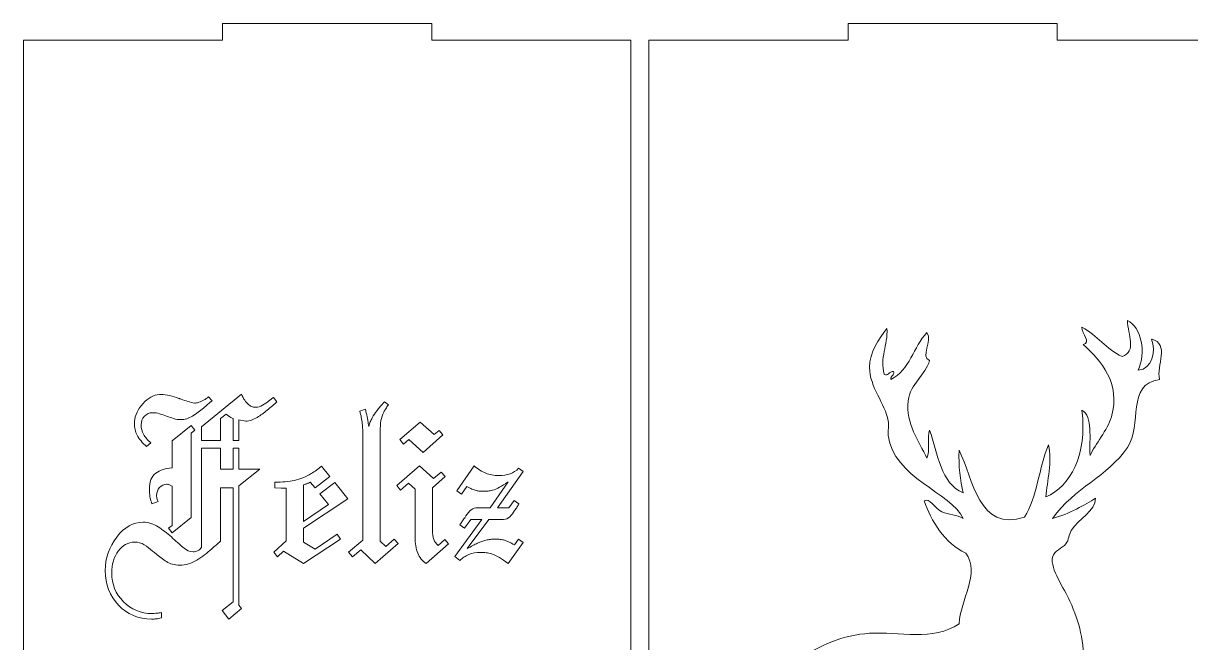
# Model space of a CAD drawing. Header units: millimetres. Extents: x -1983 to 1983, y -412 to 412.
# Drawn here: x 1313.1 to 1520.4, y 93.6 to 203.6 of the extents above; entities that cross this region are included whole.
import ezdxf

# ---------------------------------------------------------------- set-up
doc = ezdxf.new("R2010")
doc.units = ezdxf.units.MM
doc.header["$MEASUREMENT"] = 0
doc.layers.add('Camada 1', color=7, linetype='Continuous')

msp = doc.modelspace()

# ---------------------------------------------------------------- linework, layer by layer
at = {"layer": 'Camada 1', "color": 250, "lineweight": 9}
for points, knots in [([(1313.0602, 200.589), (1313.0602, 200.589), (1313.0602, -13.4106), (1313.0602, -13.4106), (1313.0602, -13.4106), (1313.0602, -13.4106), (1348.453, -13.4106), (1348.453, -13.4106), (1348.453, -13.4106), (1348.453, -13.4106), (1348.453, -16.4106), (1348.453, -16.4106), (1348.453, -16.4106), (1348.453, -16.4106), (1385.5958, -16.4106), (1385.5958, -16.4106), (1385.5958, -16.4106), (1385.5958, -16.4106), (1385.5958, -13.4106), (1385.5958, -13.4106), (1385.5958, -13.4106), (1385.5958, -13.4106), (1420.9886, -13.4106), (1420.9886, -13.4106), (1420.9886, -13.4106), (1420.9886, -13.4106), (1420.9886, 200.589), (1420.9886, 200.589), (1420.9886, 200.589), (1420.9886, 200.589), (1385.5958, 200.589), (1385.5958, 200.589), (1385.5958, 200.589), (1385.5958, 200.589), (1385.5958, 203.589), (1385.5958, 203.589), (1385.5958, 203.589), (1385.5958, 203.589), (1348.453, 203.589), (1348.453, 203.589), (1348.453, 203.589), (1348.453, 203.589), (1348.453, 200.589), (1348.453, 200.589), (1348.453, 200.589), (1348.453, 200.589), (1313.0602, 200.589), (1313.0602, 200.589)], [0, 0, 0, 0, 0.07692308, 0.07692308, 0.07692308, 0.07692308, 0.15384615, 0.15384615, 0.15384615, 0.15384615, 0.23076923, 0.23076923, 0.23076923, 0.23076923, 0.30769231, 0.30769231, 0.30769231, 0.30769231, 0.38461538, 0.38461538, 0.38461538, 0.38461538, 0.46153846, 0.46153846, 0.46153846, 0.46153846, 0.53846154, 0.53846154, 0.53846154, 0.53846154, 0.61538462, 0.61538462, 0.61538462, 0.61538462, 0.69230769, 0.69230769, 0.69230769, 0.69230769, 0.76923077, 0.76923077, 0.76923077, 0.76923077, 0.84615385, 0.84615385, 0.84615385, 0.84615385, 1, 1, 1, 1]), ([(1424.1636, 200.589), (1424.1636, 200.589), (1424.1636, -13.4106), (1424.1636, -13.4106), (1424.1636, -13.4106), (1424.1636, -13.4106), (1459.5564, -13.4106), (1459.5564, -13.4106), (1459.5564, -13.4106), (1459.5564, -13.4106), (1459.5564, -16.4106), (1459.5564, -16.4106), (1459.5564, -16.4106), (1459.5564, -16.4106), (1496.6992, -16.4106), (1496.6992, -16.4106), (1496.6992, -16.4106), (1496.6992, -16.4106), (1496.6992, -13.4106), (1496.6992, -13.4106), (1496.6992, -13.4106), (1496.6992, -13.4106), (1532.092, -13.4106), (1532.092, -13.4106), (1532.092, -13.4106), (1532.092, -13.4106), (1532.092, 200.589), (1532.092, 200.589), (1532.092, 200.589), (1532.092, 200.589), (1496.6992, 200.589), (1496.6992, 200.589), (1496.6992, 200.589), (1496.6992, 200.589), (1496.6992, 203.589), (1496.6992, 203.589), (1496.6992, 203.589), (1496.6992, 203.589), (1459.5564, 203.589), (1459.5564, 203.589), (1459.5564, 203.589), (1459.5564, 203.589), (1459.5564, 200.589), (1459.5564, 200.589), (1459.5564, 200.589), (1459.5564, 200.589), (1424.1636, 200.589), (1424.1636, 200.589)], [0, 0, 0, 0, 0.07692308, 0.07692308, 0.07692308, 0.07692308, 0.15384615, 0.15384615, 0.15384615, 0.15384615, 0.23076923, 0.23076923, 0.23076923, 0.23076923, 0.30769231, 0.30769231, 0.30769231, 0.30769231, 0.38461538, 0.38461538, 0.38461538, 0.38461538, 0.46153846, 0.46153846, 0.46153846, 0.46153846, 0.53846154, 0.53846154, 0.53846154, 0.53846154, 0.61538462, 0.61538462, 0.61538462, 0.61538462, 0.69230769, 0.69230769, 0.69230769, 0.69230769, 0.76923077, 0.76923077, 0.76923077, 0.76923077, 0.84615385, 0.84615385, 0.84615385, 0.84615385, 1, 1, 1, 1]), ([(1509.1834, 150.8027), (1511.6943, 149.6662), (1512.5498, 145.0103), (1511.0829, 142.0157), (1511.0829, 142.0157), (1513.6469, 142.0855), (1514.2808, 145.4518), (1513.4551, 147.4772), (1513.4551, 147.4772), (1516.7751, 146.7066), (1514.2958, 142.8341), (1514.8813, 140.3564), (1514.8813, 140.3564), (1508.8397, 139.4693), (1511.9511, 132.2677), (1509.1834, 128.2494), (1509.1834, 128.2494), (1505.6088, 123.0561), (1499.7868, 121.0996), (1495.8906, 115.6662), (1495.8906, 115.6662), (1498.7394, 116.3773), (1501.7785, 118.1658), (1503.4876, 119.226), (1503.4876, 119.226), (1503.5117, 116.9816), (1500.5424, 115.62), (1499.214, 113.5302), (1499.214, 113.5302), (1498.7394, 112.7836), (1498.7894, 111.8215), (1498.2609, 111.1561), (1498.2609, 111.1561), (1497.5849, 110.2936), (1496.1749, 109.9923), (1495.8906, 108.784), (1495.8906, 108.784), (1495.3823, 106.617), (1497.9952, 103.2155), (1498.9776, 100.9471), (1498.9776, 100.9471), (1500.6404, 97.0928), (1501.5843, 93.9924), (1501.3479, 88.8399), (1501.3479, 88.8399), (1501.0139, 81.4479), (1502.9482, 77.0841), (1500.1621, 71.7482), (1500.1621, 71.7482), (1499.6152, 70.7007), (1498.2219, 69.7735), (1498.0263, 68.4211), (1498.0263, 68.4211), (1497.043, 61.5793), (1495.8461, 51.4976), (1497.3151, 44.9219), (1497.3151, 44.9219), (1497.5682, 44.0353), (1496.7235, 44.2462), (1496.8383, 43.4959), (1496.8383, 43.4959), (1497.6863, 42.0474), (1498.2869, 40.3549), (1498.7379, 38.5149), (1498.7379, 38.5149), (1496.0934, 37.909), (1492.4983, 38.4892), (1492.5648, 41.3636), (1492.5648, 41.3636), (1492.5797, 41.9327), (1492.9545, 42.5499), (1493.0415, 43.2595), (1493.0415, 43.2595), (1493.6972, 48.6801), (1490.7209, 56.6263), (1490.9039, 60.5893), (1490.9039, 60.5893), (1488.9882, 61.5626), (1486.1208, 62.7418), (1483.7815, 61.3003), (1483.7815, 61.3003), (1483.7911, 60.8939), (1483.6062, 60.6875), (1483.3069, 60.5893), (1483.3069, 60.5893), (1482.4736, 56.8853), (1484.7463, 53.2493), (1484.7313, 49.4281), (1484.7313, 49.4281), (1484.7206, 46.8197), (1483.4715, 44.3457), (1484.2567, 42.0768), (1484.2567, 42.0768), (1484.7018, 40.7834), (1486.6693, 40.1812), (1486.1557, 38.5149), (1486.1557, 38.5149), (1484.3361, 38.1528), (1482.0563, 38.4409), (1480.2218, 38.7515), (1480.2218, 38.7515), (1481.3742, 46.4776), (1479.414, 53.6997), (1477.1344, 59.8781), (1477.1344, 59.8781), (1474.8617, 59.6855), (1473.1364, 60.4043), (1471.1998, 59.8781), (1471.1998, 59.8781), (1469.5616, 54.3389), (1461.7368, 50.0287), (1464.7909, 42.7864), (1464.7909, 42.7864), (1465.6279, 40.7947), (1467.8374, 40.5142), (1467.8744, 37.3249), (1467.8744, 37.3249), (1466.6903, 37.0959), (1464.5044, 37.473), (1462.6533, 37.3249), (1462.6533, 37.3249), (1462.7128, 42.1214), (1457.6668, 46.4261), (1457.6668, 50.3833), (1457.6668, 50.3833), (1457.6668, 54.8398), (1464.3011, 58.073), (1461.4674, 64.1512), (1461.4674, 64.1512), (1458.8622, 64.6832), (1457.8348, 61.2895), (1456.7192, 58.6898), (1456.7192, 58.6898), (1454.4079, 53.3098), (1451.387, 46.6755), (1450.3103, 41.1233), (1450.3103, 41.1233), (1451.4148, 39.6974), (1453.3729, 39.1246), (1453.1574, 36.3757), (1453.1574, 36.3757), (1451.0916, 36.7078), (1448.926, 36.4309), (1447.2228, 36.6121), (1447.2228, 36.6121), (1447.077, 40.5212), (1446.7037, 44.2274), (1447.2228, 48.244), (1447.2228, 48.244), (1447.5998, 51.1615), (1449.5209, 53.6037), (1449.835, 55.8395), (1449.835, 55.8395), (1451.8396, 70.1499), (1442.2027, 83.3045), (1451.2599, 90.7372), (1451.2599, 90.7372), (1454.0697, 93.0487), (1458.8344, 94.9905), (1463.3647, 95.2506), (1463.3647, 95.2506), (1468.547, 95.5428), (1474.6991, 93.8579), (1479.2697, 96.9115), (1479.2697, 96.9115), (1479.473, 101.2811), (1483.1202, 105.8683), (1480.456, 109.4936), (1480.456, 109.4936), (1476.7574, 111.1764), (1474.2358, 115.2983), (1473.0995, 118.7531), (1473.0995, 118.7531), (1474.0416, 119.4458), (1474.9007, 117.4766), (1476.1845, 116.854), (1476.1845, 116.854), (1477.4722, 116.2278), (1478.8837, 116.3885), (1479.9831, 115.6662), (1479.9831, 115.6662), (1477.9141, 120.1849), (1467.566, 122.9344), (1466.6903, 130.3832), (1466.6903, 130.3832), (1466.5958, 131.1834), (1466.8398, 132.1572), (1466.6903, 132.996), (1466.6903, 132.996), (1466.1396, 136.0662), (1463.3756, 138.9654), (1463.3647, 142.4881), (1463.3647, 142.4881), (1463.359, 145.1917), (1465.044, 147.5196), (1466.4517, 149.3776), (1466.4517, 149.3776), (1466.6737, 146.4111), (1465.1292, 144.127), (1465.9772, 141.304), (1465.9772, 141.304), (1466.5906, 140.7169), (1466.8604, 141.8178), (1467.6362, 141.7792), (1467.6362, 141.7792), (1467.8931, 140.8923), (1467.0501, 141.103), (1467.1611, 140.3564), (1467.1611, 140.3564), (1470.4962, 141.9288), (1471.1816, 146.1483), (1473.5724, 148.6651), (1473.5724, 148.6651), (1474.7045, 147.1404), (1472.2697, 144.3898), (1474.0491, 143.6781), (1474.0491, 143.6781), (1473.2769, 141.1099), (1470.6346, 139.5916), (1470.2485, 136.5557), (1470.2485, 136.5557), (1469.731, 132.462), (1472.1314, 129.3708), (1473.5724, 126.3504), (1473.5724, 126.3504), (1474.1687, 127.5732), (1473.5038, 130.0599), (1474.0491, 131.3331), (1474.0491, 131.3331), (1475.5415, 127.1264), (1476.0017, 121.8903), (1479.9831, 120.1779), (1479.9831, 120.1779), (1479.5471, 122.5076), (1479.1352, 124.8627), (1479.2697, 127.7727), (1479.2697, 127.7727), (1481.8102, 122.7253), (1482.7583, 113.0626), (1490.9039, 115.9042), (1490.9039, 115.9042), (1493.1729, 119.3354), (1493.426, 124.7761), (1495.1789, 128.7209), (1495.1789, 128.7209), (1495.8461, 125.7572), (1494.9151, 122.3412), (1494.7023, 119.4662), (1494.7023, 119.4662), (1499.0997, 121.3969), (1502.0354, 126.8509), (1501.1113, 134.895), (1501.1113, 134.895), (1503.0888, 133.7056), (1502.3771, 129.8293), (1502.5363, 126.8212), (1502.5363, 126.8212), (1503.4856, 128.887), (1505.6327, 131.2794), (1506.3348, 133.7056), (1506.3348, 133.7056), (1508.062, 139.6674), (1504.4668, 143.7207), (1501.3479, 146.5273), (1501.3479, 146.5273), (1502.806, 146.9726), (1501.0675, 148.4249), (1501.1113, 149.6142), (1501.1113, 149.6142), (1503.7944, 148.1808), (1505.4553, 145.729), (1508.2336, 144.3898), (1508.2336, 144.3898), (1510.8722, 145.3322), (1509.2629, 148.258), (1509.1834, 150.8027)], [0, 0, 0, 0, 0.01428571, 0.01428571, 0.01428571, 0.01428571, 0.02857143, 0.02857143, 0.02857143, 0.02857143, 0.04285714, 0.04285714, 0.04285714, 0.04285714, 0.05714286, 0.05714286, 0.05714286, 0.05714286, 0.07142857, 0.07142857, 0.07142857, 0.07142857, 0.08571429, 0.08571429, 0.08571429, 0.08571429, 0.1, 0.1, 0.1, 0.1, 0.11428571, 0.11428571, 0.11428571, 0.11428571, 0.12857143, 0.12857143, 0.12857143, 0.12857143, 0.14285714, 0.14285714, 0.14285714, 0.14285714, 0.15714286, 0.15714286, 0.15714286, 0.15714286, 0.17142857, 0.17142857, 0.17142857, 0.17142857, 0.18571429, 0.18571429, 0.18571429, 0.18571429, 0.2, 0.2, 0.2, 0.2, 0.21428571, 0.21428571, 0.21428571, 0.21428571, 0.22857143, 0.22857143, 0.22857143, 0.22857143, 0.24285714, 0.24285714, 0.24285714, 0.24285714, 0.25714286, 0.25714286, 0.25714286, 0.25714286, 0.27142857, 0.27142857, 0.27142857, 0.27142857, 0.28571429, 0.28571429, 0.28571429, 0.28571429, 0.3, 0.3, 0.3, 0.3, 0.31428571, 0.31428571, 0.31428571, 0.31428571, 0.32857143, 0.32857143, 0.32857143, 0.32857143, 0.34285714, 0.34285714, 0.34285714, 0.34285714, 0.35714286, 0.35714286, 0.35714286, 0.35714286, 0.37142857, 0.37142857, 0.37142857, 0.37142857, 0.38571429, 0.38571429, 0.38571429, 0.38571429, 0.4, 0.4, 0.4, 0.4, 0.41428571, 0.41428571, 0.41428571, 0.41428571, 0.42857143, 0.42857143, 0.42857143, 0.42857143, 0.44285714, 0.44285714, 0.44285714, 0.44285714, 0.45714286, 0.45714286, 0.45714286, 0.45714286, 0.47142857, 0.47142857, 0.47142857, 0.47142857, 0.48571429, 0.48571429, 0.48571429, 0.48571429, 0.5, 0.5, 0.5, 0.5, 0.51428571, 0.51428571, 0.51428571, 0.51428571, 0.52857143, 0.52857143, 0.52857143, 0.52857143, 0.54285714, 0.54285714, 0.54285714, 0.54285714, 0.55714286, 0.55714286, 0.55714286, 0.55714286, 0.57142857, 0.57142857, 0.57142857, 0.57142857, 0.58571429, 0.58571429, 0.58571429, 0.58571429, 0.6, 0.6, 0.6, 0.6, 0.61428571, 0.61428571, 0.61428571, 0.61428571, 0.62857143, 0.62857143, 0.62857143, 0.62857143, 0.64285714, 0.64285714, 0.64285714, 0.64285714, 0.65714286, 0.65714286, 0.65714286, 0.65714286, 0.67142857, 0.67142857, 0.67142857, 0.67142857, 0.68571429, 0.68571429, 0.68571429, 0.68571429, 0.7, 0.7, 0.7, 0.7, 0.71428571, 0.71428571, 0.71428571, 0.71428571, 0.72857143, 0.72857143, 0.72857143, 0.72857143, 0.74285714, 0.74285714, 0.74285714, 0.74285714, 0.75714286, 0.75714286, 0.75714286, 0.75714286, 0.77142857, 0.77142857, 0.77142857, 0.77142857, 0.78571429, 0.78571429, 0.78571429, 0.78571429, 0.8, 0.8, 0.8, 0.8, 0.81428571, 0.81428571, 0.81428571, 0.81428571, 0.82857143, 0.82857143, 0.82857143, 0.82857143, 0.84285714, 0.84285714, 0.84285714, 0.84285714, 0.85714286, 0.85714286, 0.85714286, 0.85714286, 0.87142857, 0.87142857, 0.87142857, 0.87142857, 0.88571429, 0.88571429, 0.88571429, 0.88571429, 0.9, 0.9, 0.9, 0.9, 0.91428571, 0.91428571, 0.91428571, 0.91428571, 0.92857143, 0.92857143, 0.92857143, 0.92857143, 0.94285714, 0.94285714, 0.94285714, 0.94285714, 0.95714286, 0.95714286, 0.95714286, 0.95714286, 0.97142857, 0.97142857, 0.97142857, 0.97142857, 1, 1, 1, 1]), ([(1334.962, 128.41), (1334.5779, 128.7349), (1334.2456, 129.0674), (1333.9648, 129.4072), (1333.9648, 129.4072), (1333.6842, 129.7467), (1333.4552, 130.094), (1333.278, 130.4485), (1333.278, 130.4485), (1333.1007, 130.7736), (1332.9752, 131.106), (1332.9014, 131.4458), (1332.9014, 131.4458), (1332.8275, 131.7853), (1332.7905, 132.1324), (1332.7905, 132.487), (1332.7905, 132.487), (1332.7905, 132.5462), (1332.7905, 132.6052), (1332.7905, 132.6642), (1332.7905, 132.6642), (1332.7905, 132.7234), (1332.7905, 132.7824), (1332.7905, 132.8415), (1332.7905, 132.8415), (1332.9088, 133.9938), (1333.4183, 135.0647), (1334.3195, 136.0544), (1334.3195, 136.0544), (1335.2206, 137.0441), (1336.188, 137.5833), (1337.222, 137.672), (1337.222, 137.672), (1337.2812, 137.672), (1337.3328, 137.672), (1337.3772, 137.672), (1337.3772, 137.672), (1337.4214, 137.672), (1337.4584, 137.672), (1337.4879, 137.672), (1337.4879, 137.672), (1337.9902, 137.672), (1338.5072, 137.6055), (1339.0389, 137.4726), (1339.0389, 137.4726), (1339.5708, 137.3397), (1340.1173, 137.1696), (1340.6787, 136.9629), (1340.6787, 136.9629), (1340.7377, 136.9629), (1340.8043, 136.9481), (1340.878, 136.9187), (1340.878, 136.9187), (1340.952, 136.8891), (1341.0332, 136.8594), (1341.1217, 136.8301), (1341.1217, 136.8301), (1341.5059, 136.6822), (1341.8974, 136.5493), (1342.2962, 136.431), (1342.2962, 136.431), (1342.695, 136.313), (1343.0865, 136.2095), (1343.4707, 136.1209), (1343.4707, 136.1209), (1343.6773, 136.1209), (1343.9284, 136.1726), (1344.2239, 136.276), (1344.2239, 136.276), (1344.5194, 136.3795), (1344.8295, 136.5196), (1345.1546, 136.6969), (1345.1546, 136.6969), (1345.2727, 136.7561), (1345.4056, 136.8373), (1345.5535, 136.9409), (1345.5535, 136.9409), (1345.701, 137.0441), (1345.834, 137.1402), (1345.9522, 137.2288), (1345.9522, 137.2288), (1345.9522, 137.2288), (1346.5726, 136.564), (1346.5726, 136.564), (1346.5726, 136.564), (1346.3363, 136.3573), (1346.0927, 136.143), (1345.8415, 135.9215), (1345.8415, 135.9215), (1345.5903, 135.6999), (1345.3319, 135.4709), (1345.0661, 135.2347), (1345.0661, 135.2347), (1344.4455, 134.7323), (1343.7956, 134.2671), (1343.1159, 133.8386), (1343.1159, 133.8386), (1342.4366, 133.4103), (1341.7423, 133.1962), (1341.0332, 133.1962), (1341.0332, 133.1962), (1340.59, 133.1962), (1340.1616, 133.2626), (1339.7481, 133.3956), (1339.7481, 133.3956), (1339.3344, 133.5285), (1338.9209, 133.6686), (1338.5072, 133.8166), (1338.5072, 133.8166), (1338.0936, 133.9641), (1337.68, 134.1046), (1337.2664, 134.2375), (1337.2664, 134.2375), (1336.8528, 134.3704), (1336.4245, 134.4369), (1335.9814, 134.4369), (1335.9814, 134.4369), (1335.42, 134.4369), (1334.9473, 134.2228), (1334.5631, 133.7943), (1334.5631, 133.7943), (1334.1791, 133.366), (1333.9872, 132.8564), (1333.9872, 132.2654), (1333.9872, 132.2654), (1333.9872, 131.6744), (1334.1274, 131.1207), (1334.4082, 130.6035), (1334.4082, 130.6035), (1334.6886, 130.0865), (1335.1246, 129.577), (1335.7153, 129.0747), (1335.7153, 129.0747), (1335.7153, 129.0747), (1334.962, 128.41), (1334.962, 128.41)], [0, 0, 0, 0, 0.02857143, 0.02857143, 0.02857143, 0.02857143, 0.05714286, 0.05714286, 0.05714286, 0.05714286, 0.08571429, 0.08571429, 0.08571429, 0.08571429, 0.11428571, 0.11428571, 0.11428571, 0.11428571, 0.14285714, 0.14285714, 0.14285714, 0.14285714, 0.17142857, 0.17142857, 0.17142857, 0.17142857, 0.2, 0.2, 0.2, 0.2, 0.22857143, 0.22857143, 0.22857143, 0.22857143, 0.25714286, 0.25714286, 0.25714286, 0.25714286, 0.28571429, 0.28571429, 0.28571429, 0.28571429, 0.31428571, 0.31428571, 0.31428571, 0.31428571, 0.34285714, 0.34285714, 0.34285714, 0.34285714, 0.37142857, 0.37142857, 0.37142857, 0.37142857, 0.4, 0.4, 0.4, 0.4, 0.42857143, 0.42857143, 0.42857143, 0.42857143, 0.45714286, 0.45714286, 0.45714286, 0.45714286, 0.48571429, 0.48571429, 0.48571429, 0.48571429, 0.51428571, 0.51428571, 0.51428571, 0.51428571, 0.54285714, 0.54285714, 0.54285714, 0.54285714, 0.57142857, 0.57142857, 0.57142857, 0.57142857, 0.6, 0.6, 0.6, 0.6, 0.62857143, 0.62857143, 0.62857143, 0.62857143, 0.65714286, 0.65714286, 0.65714286, 0.65714286, 0.68571429, 0.68571429, 0.68571429, 0.68571429, 0.71428571, 0.71428571, 0.71428571, 0.71428571, 0.74285714, 0.74285714, 0.74285714, 0.74285714, 0.77142857, 0.77142857, 0.77142857, 0.77142857, 0.8, 0.8, 0.8, 0.8, 0.82857143, 0.82857143, 0.82857143, 0.82857143, 0.85714286, 0.85714286, 0.85714286, 0.85714286, 0.88571429, 0.88571429, 0.88571429, 0.88571429, 0.91428571, 0.91428571, 0.91428571, 0.91428571, 0.94285714, 0.94285714, 0.94285714, 0.94285714, 1, 1, 1, 1]), ([(1344.7113, 129.5092), (1344.7113, 129.5092), (1344.7113, 131.911), (1344.7113, 131.911), (1344.7113, 131.911), (1344.7113, 131.911), (1351.8019, 137.7163), (1351.8019, 137.7163), (1351.8019, 137.7163), (1352.0087, 137.2732), (1352.2081, 136.9112), (1352.4001, 136.6305), (1352.4001, 136.6305), (1352.5922, 136.3499), (1352.7769, 136.1355), (1352.9542, 135.9879), (1352.9542, 135.9879), (1353.161, 135.781), (1353.3751, 135.6334), (1353.5966, 135.5448), (1353.5966, 135.5448), (1353.8182, 135.4562), (1354.0619, 135.412), (1354.328, 135.412), (1354.328, 135.412), (1354.7711, 135.412), (1355.1845, 135.5299), (1355.5687, 135.7664), (1355.5687, 135.7664), (1355.9527, 136.0027), (1356.3222, 136.2537), (1356.6766, 136.5196), (1356.6766, 136.5196), (1356.8242, 136.6379), (1356.9647, 136.7487), (1357.0976, 136.8522), (1357.0976, 136.8522), (1357.2306, 136.9554), (1357.3559, 137.0516), (1357.4741, 137.1402), (1357.4741, 137.1402), (1357.4741, 137.1402), (1358.0948, 136.3424), (1358.0948, 136.3424), (1358.0948, 136.3424), (1357.8584, 136.1355), (1357.5925, 135.9067), (1357.2969, 135.6557), (1357.2969, 135.6557), (1357.0015, 135.4045), (1356.6913, 135.1461), (1356.3665, 134.88), (1356.3665, 134.88), (1356.1004, 134.6437), (1355.8124, 134.4147), (1355.5022, 134.1931), (1355.5022, 134.1931), (1355.192, 133.9716), (1354.8891, 133.7722), (1354.5938, 133.5949), (1354.5938, 133.5949), (1354.2391, 133.3881), (1353.8996, 133.2256), (1353.5745, 133.1075), (1353.5745, 133.1075), (1353.2496, 132.9893), (1352.9246, 132.9301), (1352.5997, 132.9301), (1352.5997, 132.9301), (1352.5997, 132.9301), (1351.3588, 133.1519), (1351.3588, 133.1519), (1351.3588, 133.1519), (1351.3588, 133.1519), (1351.3588, 129.5092), (1351.3588, 129.5092), (1351.3588, 129.5092), (1351.3588, 129.5092), (1350.3394, 129.5092), (1350.3394, 129.5092), (1350.3394, 129.5092), (1350.3394, 129.5092), (1350.3394, 133.4177), (1350.3394, 133.4177), (1350.3394, 133.4177), (1350.2214, 133.4471), (1350.1178, 133.4842), (1350.0293, 133.5285), (1350.0293, 133.5285), (1349.9406, 133.5728), (1349.852, 133.6244), (1349.7634, 133.6836), (1349.7634, 133.6836), (1349.7337, 133.7131), (1349.7116, 133.7354), (1349.6969, 133.7501), (1349.6969, 133.7501), (1349.6823, 133.7648), (1349.66, 133.7722), (1349.6305, 133.7722), (1349.6305, 133.7722), (1349.5418, 133.8313), (1349.4606, 133.8904), (1349.3867, 133.9494), (1349.3867, 133.9494), (1349.3128, 134.0085), (1349.2167, 134.0824), (1349.0987, 134.1711), (1349.0987, 134.1711), (1349.0987, 134.1711), (1348.0793, 133.4177), (1348.0793, 133.4177), (1348.0793, 133.4177), (1348.0793, 133.4177), (1348.0793, 129.5092), (1348.0793, 129.5092), (1348.0793, 129.5092), (1348.0793, 129.5092), (1344.7113, 129.5092), (1344.7113, 129.5092)], [0, 0, 0, 0, 0.03225806, 0.03225806, 0.03225806, 0.03225806, 0.06451613, 0.06451613, 0.06451613, 0.06451613, 0.09677419, 0.09677419, 0.09677419, 0.09677419, 0.12903226, 0.12903226, 0.12903226, 0.12903226, 0.16129032, 0.16129032, 0.16129032, 0.16129032, 0.19354839, 0.19354839, 0.19354839, 0.19354839, 0.22580645, 0.22580645, 0.22580645, 0.22580645, 0.25806452, 0.25806452, 0.25806452, 0.25806452, 0.29032258, 0.29032258, 0.29032258, 0.29032258, 0.32258065, 0.32258065, 0.32258065, 0.32258065, 0.35483871, 0.35483871, 0.35483871, 0.35483871, 0.38709677, 0.38709677, 0.38709677, 0.38709677, 0.41935484, 0.41935484, 0.41935484, 0.41935484, 0.4516129, 0.4516129, 0.4516129, 0.4516129, 0.48387097, 0.48387097, 0.48387097, 0.48387097, 0.51612903, 0.51612903, 0.51612903, 0.51612903, 0.5483871, 0.5483871, 0.5483871, 0.5483871, 0.58064516, 0.58064516, 0.58064516, 0.58064516, 0.61290323, 0.61290323, 0.61290323, 0.61290323, 0.64516129, 0.64516129, 0.64516129, 0.64516129, 0.67741935, 0.67741935, 0.67741935, 0.67741935, 0.70967742, 0.70967742, 0.70967742, 0.70967742, 0.74193548, 0.74193548, 0.74193548, 0.74193548, 0.77419355, 0.77419355, 0.77419355, 0.77419355, 0.80645161, 0.80645161, 0.80645161, 0.80645161, 0.83870968, 0.83870968, 0.83870968, 0.83870968, 0.87096774, 0.87096774, 0.87096774, 0.87096774, 0.90322581, 0.90322581, 0.90322581, 0.90322581, 0.93548387, 0.93548387, 0.93548387, 0.93548387, 1, 1, 1, 1]), ([(1371.5223, 108.8225), (1371.5223, 108.8225), (1370.8131, 109.6647), (1370.8131, 109.6647), (1370.8131, 109.6647), (1370.8131, 109.6647), (1373.3393, 111.7918), (1373.3393, 111.7918), (1373.3393, 111.7918), (1373.3393, 111.7918), (1373.3393, 131.4235), (1373.3393, 131.4235), (1373.3393, 131.4235), (1373.3393, 131.5712), (1373.3318, 131.7409), (1373.3171, 131.9331), (1373.3171, 131.9331), (1373.3023, 132.125), (1373.28, 132.3097), (1373.2506, 132.487), (1373.2506, 132.487), (1373.2211, 132.8711), (1373.1692, 133.2477), (1373.0955, 133.6171), (1373.0955, 133.6171), (1373.0216, 133.9863), (1372.9402, 134.3483), (1372.8516, 134.7028), (1372.8516, 134.7028), (1372.8516, 134.7028), (1373.8267, 135.0575), (1373.8267, 135.0575), (1373.8267, 135.0575), (1373.8857, 134.7323), (1373.945, 134.4665), (1374.004, 134.2596), (1374.004, 134.2596), (1374.0629, 134.0527), (1374.1072, 133.8461), (1374.1368, 133.6393), (1374.1368, 133.6393), (1374.1664, 133.5507), (1374.1887, 133.4471), (1374.2033, 133.3291), (1374.2033, 133.3291), (1374.218, 133.2109), (1374.2401, 133.0926), (1374.2698, 132.9744), (1374.2698, 132.9744), (1374.2994, 132.8268), (1374.3215, 132.6792), (1374.3362, 132.5313), (1374.3362, 132.5313), (1374.3511, 132.3836), (1374.3733, 132.2064), (1374.4027, 131.9996), (1374.4027, 131.9996), (1374.4913, 132.2951), (1374.5874, 132.5684), (1374.6907, 132.8193), (1374.6907, 132.8193), (1374.7943, 133.0704), (1374.905, 133.3142), (1375.0232, 133.5507), (1375.0232, 133.5507), (1375.2595, 133.9641), (1375.5476, 134.3853), (1375.8873, 134.8135), (1375.8873, 134.8135), (1376.2271, 135.2419), (1376.6628, 135.7518), (1377.1947, 136.3424), (1377.1947, 136.3424), (1377.1947, 136.3424), (1377.9037, 135.8107), (1377.9037, 135.8107), (1377.9037, 135.8107), (1377.7265, 135.5745), (1377.5713, 135.3527), (1377.4384, 135.1461), (1377.4384, 135.1461), (1377.3055, 134.9392), (1377.1947, 134.7323), (1377.1061, 134.5255), (1377.1061, 134.5255), (1376.8402, 134.0527), (1376.6628, 133.5507), (1376.5741, 133.0187), (1376.5741, 133.0187), (1376.4855, 132.487), (1376.4411, 131.8224), (1376.4411, 131.0245), (1376.4411, 131.0245), (1376.4411, 131.0245), (1376.4411, 111.6146), (1376.4411, 111.6146), (1376.4411, 111.6146), (1376.4411, 111.6146), (1377.4606, 110.6395), (1377.4606, 110.6395), (1377.4606, 110.6395), (1377.4606, 110.6395), (1378.923, 111.969), (1378.923, 111.969), (1378.923, 111.969), (1378.923, 111.969), (1379.632, 111.2157), (1379.632, 111.2157), (1379.632, 111.2157), (1379.632, 111.2157), (1375.5549, 107.6261), (1375.5549, 107.6261), (1375.5549, 107.6261), (1375.5549, 107.6261), (1373.0289, 110.0634), (1373.0289, 110.0634), (1373.0289, 110.0634), (1373.0289, 110.0634), (1371.5223, 108.8225), (1371.5223, 108.8225)], [0, 0, 0, 0, 0.03225806, 0.03225806, 0.03225806, 0.03225806, 0.06451613, 0.06451613, 0.06451613, 0.06451613, 0.09677419, 0.09677419, 0.09677419, 0.09677419, 0.12903226, 0.12903226, 0.12903226, 0.12903226, 0.16129032, 0.16129032, 0.16129032, 0.16129032, 0.19354839, 0.19354839, 0.19354839, 0.19354839, 0.22580645, 0.22580645, 0.22580645, 0.22580645, 0.25806452, 0.25806452, 0.25806452, 0.25806452, 0.29032258, 0.29032258, 0.29032258, 0.29032258, 0.32258065, 0.32258065, 0.32258065, 0.32258065, 0.35483871, 0.35483871, 0.35483871, 0.35483871, 0.38709677, 0.38709677, 0.38709677, 0.38709677, 0.41935484, 0.41935484, 0.41935484, 0.41935484, 0.4516129, 0.4516129, 0.4516129, 0.4516129, 0.48387097, 0.48387097, 0.48387097, 0.48387097, 0.51612903, 0.51612903, 0.51612903, 0.51612903, 0.5483871, 0.5483871, 0.5483871, 0.5483871, 0.58064516, 0.58064516, 0.58064516, 0.58064516, 0.61290323, 0.61290323, 0.61290323, 0.61290323, 0.64516129, 0.64516129, 0.64516129, 0.64516129, 0.67741935, 0.67741935, 0.67741935, 0.67741935, 0.70967742, 0.70967742, 0.70967742, 0.70967742, 0.74193548, 0.74193548, 0.74193548, 0.74193548, 0.77419355, 0.77419355, 0.77419355, 0.77419355, 0.80645161, 0.80645161, 0.80645161, 0.80645161, 0.83870968, 0.83870968, 0.83870968, 0.83870968, 0.87096774, 0.87096774, 0.87096774, 0.87096774, 0.90322581, 0.90322581, 0.90322581, 0.90322581, 0.93548387, 0.93548387, 0.93548387, 0.93548387, 1, 1, 1, 1]), ([(1384.0634, 127.3907), (1384.0634, 127.3907), (1381.5375, 129.6509), (1381.5375, 129.6509), (1381.5375, 129.6509), (1381.5375, 129.6509), (1380.6071, 128.8531), (1380.6071, 128.8531), (1380.6071, 128.8531), (1380.6071, 128.8531), (1379.9421, 129.6509), (1379.9421, 129.6509), (1379.9421, 129.6509), (1379.9421, 129.6509), (1383.5317, 132.7529), (1383.5317, 132.7529), (1383.5317, 132.7529), (1383.5317, 132.7529), (1386.0133, 130.537), (1386.0133, 130.537), (1386.0133, 130.537), (1386.0133, 130.537), (1386.8997, 131.2907), (1386.8997, 131.2907), (1386.8997, 131.2907), (1386.8997, 131.2907), (1387.5644, 130.4928), (1387.5644, 130.4928), (1387.5644, 130.4928), (1387.5644, 130.4928), (1384.0634, 127.3907), (1384.0634, 127.3907)], [0, 0, 0, 0, 0.11111111, 0.11111111, 0.11111111, 0.11111111, 0.22222222, 0.22222222, 0.22222222, 0.22222222, 0.33333333, 0.33333333, 0.33333333, 0.33333333, 0.44444444, 0.44444444, 0.44444444, 0.44444444, 0.55555556, 0.55555556, 0.55555556, 0.55555556, 0.66666667, 0.66666667, 0.66666667, 0.66666667, 0.77777778, 0.77777778, 0.77777778, 0.77777778, 1, 1, 1, 1]), ([(1338.8616, 113.9189), (1338.8616, 113.9189), (1339.4821, 114.4063), (1339.4821, 114.4063), (1339.4821, 114.4063), (1339.4821, 114.4063), (1339.4821, 121.3639), (1339.4821, 121.3639), (1339.4821, 121.3639), (1339.3934, 121.423), (1339.3123, 121.4746), (1339.2384, 121.519), (1339.2384, 121.519), (1339.1647, 121.5633), (1339.0833, 121.6003), (1338.9946, 121.6298), (1338.9946, 121.6298), (1338.9061, 121.6593), (1338.8249, 121.6815), (1338.7509, 121.6963), (1338.7509, 121.6963), (1338.677, 121.7111), (1338.5958, 121.7183), (1338.5072, 121.7183), (1338.5072, 121.7183), (1338.0345, 121.7183), (1337.6208, 121.5264), (1337.2664, 121.1423), (1337.2664, 121.1423), (1336.9119, 120.7582), (1336.7346, 120.2855), (1336.7346, 119.7241), (1336.7346, 119.7241), (1336.7346, 119.6651), (1336.7346, 119.6062), (1336.7346, 119.5469), (1336.7346, 119.5469), (1336.7346, 119.4879), (1336.7492, 119.4287), (1336.779, 119.3697), (1336.779, 119.3697), (1336.779, 119.2811), (1336.801, 119.1777), (1336.8454, 119.0595), (1336.8454, 119.0595), (1336.8897, 118.9412), (1336.9415, 118.8084), (1337.0004, 118.6607), (1337.0004, 118.6607), (1337.0004, 118.6607), (1335.8928, 118.2618), (1335.8928, 118.2618), (1335.8928, 118.2618), (1335.7745, 118.6458), (1335.6783, 118.9857), (1335.6045, 119.2811), (1335.6045, 119.2811), (1335.5308, 119.5764), (1335.4937, 119.8571), (1335.4937, 120.1229), (1335.4937, 120.1229), (1335.4644, 120.2412), (1335.4494, 120.3594), (1335.4494, 120.4777), (1335.4494, 120.4777), (1335.4494, 120.5956), (1335.4494, 120.7138), (1335.4494, 120.8322), (1335.4494, 120.8322), (1335.4494, 122.1617), (1335.8263, 123.1143), (1336.5795, 123.6904), (1336.5795, 123.6904), (1337.3328, 124.2667), (1338.3004, 124.5842), (1339.4821, 124.6432), (1339.4821, 124.6432), (1339.4821, 124.6432), (1339.4821, 129.4294), (1339.4821, 129.4294), (1339.4821, 129.4294), (1339.4821, 129.4294), (1342.8501, 132.1324), (1342.8501, 132.1324), (1342.8501, 132.1324), (1342.8501, 132.1324), (1343.5149, 131.3349), (1343.5149, 131.3349), (1343.5149, 131.3349), (1343.5149, 131.3349), (1342.8501, 130.8029), (1342.8501, 130.8029), (1342.8501, 130.8029), (1342.8501, 130.8029), (1342.8501, 115.8244), (1342.8501, 115.8244), (1342.8501, 115.8244), (1342.8501, 115.8244), (1339.4821, 113.077), (1339.4821, 113.077), (1339.4821, 113.077), (1339.4821, 113.077), (1338.8616, 113.9189), (1338.8616, 113.9189)], [0, 0, 0, 0, 0.03703704, 0.03703704, 0.03703704, 0.03703704, 0.07407407, 0.07407407, 0.07407407, 0.07407407, 0.11111111, 0.11111111, 0.11111111, 0.11111111, 0.14814815, 0.14814815, 0.14814815, 0.14814815, 0.18518519, 0.18518519, 0.18518519, 0.18518519, 0.22222222, 0.22222222, 0.22222222, 0.22222222, 0.25925926, 0.25925926, 0.25925926, 0.25925926, 0.2962963, 0.2962963, 0.2962963, 0.2962963, 0.33333333, 0.33333333, 0.33333333, 0.33333333, 0.37037037, 0.37037037, 0.37037037, 0.37037037, 0.40740741, 0.40740741, 0.40740741, 0.40740741, 0.44444444, 0.44444444, 0.44444444, 0.44444444, 0.48148148, 0.48148148, 0.48148148, 0.48148148, 0.51851852, 0.51851852, 0.51851852, 0.51851852, 0.55555556, 0.55555556, 0.55555556, 0.55555556, 0.59259259, 0.59259259, 0.59259259, 0.59259259, 0.62962963, 0.62962963, 0.62962963, 0.62962963, 0.66666667, 0.66666667, 0.66666667, 0.66666667, 0.7037037, 0.7037037, 0.7037037, 0.7037037, 0.74074074, 0.74074074, 0.74074074, 0.74074074, 0.77777778, 0.77777778, 0.77777778, 0.77777778, 0.81481481, 0.81481481, 0.81481481, 0.81481481, 0.85185185, 0.85185185, 0.85185185, 0.85185185, 0.88888889, 0.88888889, 0.88888889, 0.88888889, 0.92592593, 0.92592593, 0.92592593, 0.92592593, 1, 1, 1, 1]), ([(1337.5765, 98.0098), (1337.3993, 97.9505), (1337.237, 97.9062), (1337.0891, 97.8765), (1337.0891, 97.8765), (1336.9415, 97.8472), (1336.7937, 97.8323), (1336.646, 97.8323), (1336.646, 97.8323), (1336.5278, 97.8029), (1336.4022, 97.7879), (1336.2693, 97.7879), (1336.2693, 97.7879), (1336.1364, 97.7879), (1335.9961, 97.7879), (1335.8484, 97.7879), (1335.8484, 97.7879), (1333.4848, 97.7879), (1331.5203, 98.6079), (1329.9543, 100.2476), (1329.9543, 100.2476), (1328.3885, 101.8873), (1327.6056, 103.933), (1327.6056, 106.3852), (1327.6056, 106.3852), (1327.6056, 108.601), (1328.2852, 110.5879), (1329.6441, 112.3456), (1329.6441, 112.3456), (1331.0033, 114.1035), (1332.569, 114.9825), (1334.3416, 114.9825), (1334.3416, 114.9825), (1335.2871, 114.9825), (1336.1733, 114.7092), (1337.0004, 114.1625), (1337.0004, 114.1625), (1337.8277, 113.6162), (1338.6106, 113.0178), (1339.3491, 112.3677), (1339.3491, 112.3677), (1340.0877, 111.6884), (1340.7747, 111.0754), (1341.41, 110.5287), (1341.41, 110.5287), (1342.045, 109.9822), (1342.6434, 109.7089), (1343.2049, 109.7089), (1343.2049, 109.7089), (1343.5, 109.7089), (1343.7733, 109.7754), (1344.0245, 109.9083), (1344.0245, 109.9083), (1344.2757, 110.0413), (1344.5047, 110.2407), (1344.7113, 110.5066), (1344.7113, 110.5066), (1344.7113, 110.5066), (1344.7113, 128.1098), (1344.7113, 128.1098), (1344.7113, 128.1098), (1344.7113, 128.1098), (1348.0793, 128.1098), (1348.0793, 128.1098), (1348.0793, 128.1098), (1348.0793, 128.1098), (1348.0793, 124.4217), (1348.0793, 124.4217), (1348.0793, 124.4217), (1348.0793, 124.4217), (1350.3394, 124.4217), (1350.3394, 124.4217), (1350.3394, 124.4217), (1350.3394, 124.4217), (1350.3394, 128.1098), (1350.3394, 128.1098), (1350.3394, 128.1098), (1350.3394, 128.1098), (1351.3588, 128.1098), (1351.3588, 128.1098), (1351.3588, 128.1098), (1351.3588, 128.1098), (1351.3588, 124.4217), (1351.3588, 124.4217), (1351.3588, 124.4217), (1351.3588, 124.4217), (1355.0812, 124.4217), (1355.0812, 124.4217), (1355.0812, 124.4217), (1355.0812, 124.4217), (1351.3588, 121.4525), (1351.3588, 121.4525), (1351.3588, 121.4525), (1351.3588, 121.4525), (1351.3588, 100.2698), (1351.3588, 100.2698), (1351.3588, 100.2698), (1351.3588, 100.2698), (1351.8019, 99.6493), (1351.8019, 99.6493), (1351.8019, 99.6493), (1351.8019, 99.6493), (1349.5861, 97.7879), (1349.5861, 97.7879), (1349.5861, 97.7879), (1349.5861, 97.7879), (1348.3896, 99.2948), (1348.3896, 99.2948), (1348.3896, 99.2948), (1348.3896, 99.2948), (1350.3394, 100.8458), (1350.3394, 100.8458), (1350.3394, 100.8458), (1350.3394, 100.8458), (1350.3394, 121.0981), (1350.3394, 121.0981), (1350.3394, 121.0981), (1350.3394, 121.0981), (1348.0793, 121.0981), (1348.0793, 121.0981), (1348.0793, 121.0981), (1348.0793, 121.0981), (1348.0793, 111.6146), (1348.0793, 111.6146), (1348.0793, 111.6146), (1347.8134, 111.378), (1347.5551, 111.1492), (1347.3039, 110.9274), (1347.3039, 110.9274), (1347.0528, 110.706), (1346.7942, 110.4772), (1346.5283, 110.2407), (1346.5283, 110.2407), (1345.701, 109.5022), (1344.822, 108.8375), (1343.8916, 108.2465), (1343.8916, 108.2465), (1342.9609, 107.6556), (1341.9342, 107.3603), (1340.8116, 107.3603), (1340.8116, 107.3603), (1339.9253, 107.3603), (1339.1498, 107.5669), (1338.4851, 107.9806), (1338.4851, 107.9806), (1337.8204, 108.3941), (1337.1926, 108.8668), (1336.6017, 109.3988), (1336.6017, 109.3988), (1336.5131, 109.4577), (1336.4245, 109.5242), (1336.3358, 109.5982), (1336.3358, 109.5982), (1336.2473, 109.6719), (1336.1437, 109.7533), (1336.0256, 109.8419), (1336.0256, 109.8419), (1335.553, 110.285), (1335.0581, 110.6616), (1334.5411, 110.972), (1334.5411, 110.972), (1334.024, 111.2822), (1333.4405, 111.4373), (1332.7905, 111.4373), (1332.7905, 111.4373), (1331.6679, 111.4373), (1330.715, 110.9128), (1329.9321, 109.864), (1329.9321, 109.864), (1329.1492, 108.8153), (1328.7579, 107.5226), (1328.7579, 105.9865), (1328.7579, 105.9865), (1328.7579, 103.9773), (1329.4521, 102.2712), (1330.8407, 100.8679), (1330.8407, 100.8679), (1332.2292, 99.4647), (1333.9132, 98.763), (1335.8928, 98.763), (1335.8928, 98.763), (1335.9517, 98.763), (1336.0182, 98.763), (1336.0921, 98.763), (1336.0921, 98.763), (1336.1658, 98.763), (1336.2323, 98.763), (1336.2915, 98.763), (1336.2915, 98.763), (1336.4687, 98.7926), (1336.6607, 98.8148), (1336.8675, 98.8295), (1336.8675, 98.8295), (1337.0744, 98.8442), (1337.3107, 98.8813), (1337.5765, 98.9403), (1337.5765, 98.9403), (1337.5765, 98.9403), (1337.5765, 98.0098), (1337.5765, 98.0098)], [0, 0, 0, 0, 0.01960784, 0.01960784, 0.01960784, 0.01960784, 0.03921569, 0.03921569, 0.03921569, 0.03921569, 0.05882353, 0.05882353, 0.05882353, 0.05882353, 0.07843137, 0.07843137, 0.07843137, 0.07843137, 0.09803922, 0.09803922, 0.09803922, 0.09803922, 0.11764706, 0.11764706, 0.11764706, 0.11764706, 0.1372549, 0.1372549, 0.1372549, 0.1372549, 0.15686275, 0.15686275, 0.15686275, 0.15686275, 0.17647059, 0.17647059, 0.17647059, 0.17647059, 0.19607843, 0.19607843, 0.19607843, 0.19607843, 0.21568627, 0.21568627, 0.21568627, 0.21568627, 0.23529412, 0.23529412, 0.23529412, 0.23529412, 0.25490196, 0.25490196, 0.25490196, 0.25490196, 0.2745098, 0.2745098, 0.2745098, 0.2745098, 0.29411765, 0.29411765, 0.29411765, 0.29411765, 0.31372549, 0.31372549, 0.31372549, 0.31372549, 0.33333333, 0.33333333, 0.33333333, 0.33333333, 0.35294118, 0.35294118, 0.35294118, 0.35294118, 0.37254902, 0.37254902, 0.37254902, 0.37254902, 0.39215686, 0.39215686, 0.39215686, 0.39215686, 0.41176471, 0.41176471, 0.41176471, 0.41176471, 0.43137255, 0.43137255, 0.43137255, 0.43137255, 0.45098039, 0.45098039, 0.45098039, 0.45098039, 0.47058824, 0.47058824, 0.47058824, 0.47058824, 0.49019608, 0.49019608, 0.49019608, 0.49019608, 0.50980392, 0.50980392, 0.50980392, 0.50980392, 0.52941176, 0.52941176, 0.52941176, 0.52941176, 0.54901961, 0.54901961, 0.54901961, 0.54901961, 0.56862745, 0.56862745, 0.56862745, 0.56862745, 0.58823529, 0.58823529, 0.58823529, 0.58823529, 0.60784314, 0.60784314, 0.60784314, 0.60784314, 0.62745098, 0.62745098, 0.62745098, 0.62745098, 0.64705882, 0.64705882, 0.64705882, 0.64705882, 0.66666667, 0.66666667, 0.66666667, 0.66666667, 0.68627451, 0.68627451, 0.68627451, 0.68627451, 0.70588235, 0.70588235, 0.70588235, 0.70588235, 0.7254902, 0.7254902, 0.7254902, 0.7254902, 0.74509804, 0.74509804, 0.74509804, 0.74509804, 0.76470588, 0.76470588, 0.76470588, 0.76470588, 0.78431373, 0.78431373, 0.78431373, 0.78431373, 0.80392157, 0.80392157, 0.80392157, 0.80392157, 0.82352941, 0.82352941, 0.82352941, 0.82352941, 0.84313725, 0.84313725, 0.84313725, 0.84313725, 0.8627451, 0.8627451, 0.8627451, 0.8627451, 0.88235294, 0.88235294, 0.88235294, 0.88235294, 0.90196078, 0.90196078, 0.90196078, 0.90196078, 0.92156863, 0.92156863, 0.92156863, 0.92156863, 0.94117647, 0.94117647, 0.94117647, 0.94117647, 0.96078431, 0.96078431, 0.96078431, 0.96078431, 1, 1, 1, 1]), ([(1358.2277, 108.8225), (1358.2277, 108.8225), (1357.5631, 109.6647), (1357.5631, 109.6647), (1357.5631, 109.6647), (1357.5631, 109.6647), (1359.7345, 111.6588), (1359.7345, 111.6588), (1359.7345, 111.6588), (1359.7345, 111.6588), (1359.7345, 121.0536), (1359.7345, 121.0536), (1359.7345, 121.0536), (1359.7345, 121.0536), (1358.8481, 121.0094), (1358.8481, 121.0094), (1358.8481, 121.0094), (1358.8481, 121.0094), (1357.7403, 121.0981), (1357.7403, 121.0981), (1357.7403, 121.0981), (1357.7403, 121.0981), (1357.7403, 122.1173), (1357.7403, 122.1173), (1357.7403, 122.1173), (1359.0403, 122.0878), (1360.1997, 122.1838), (1361.2192, 122.4054), (1361.2192, 122.4054), (1362.2382, 122.6269), (1363.2354, 123.0332), (1364.2103, 123.624), (1364.2103, 123.624), (1364.5057, 123.8012), (1364.8085, 124.0008), (1365.1188, 124.2223), (1365.1188, 124.2223), (1365.429, 124.4439), (1365.7317, 124.6876), (1366.0272, 124.9534), (1366.0272, 124.9534), (1366.0272, 124.9534), (1367.5288, 123.0978), (1367.5288, 123.0978), (1367.5288, 123.0978), (1367.5288, 123.0978), (1364.8733, 121.0814), (1364.8733, 121.0814), (1364.8733, 121.0814), (1364.8733, 121.0814), (1364.033, 122.1173), (1364.033, 122.1173), (1364.033, 122.1173), (1363.9148, 122.0287), (1363.8115, 121.9695), (1363.7228, 121.9398), (1363.7228, 121.9398), (1363.6342, 121.9105), (1363.5603, 121.8809), (1363.5013, 121.8512), (1363.5013, 121.8512), (1363.4717, 121.8512), (1363.4495, 121.844), (1363.4348, 121.8291), (1363.4348, 121.8291), (1363.4199, 121.8144), (1363.3978, 121.807), (1363.3683, 121.807), (1363.3683, 121.807), (1363.3091, 121.7775), (1363.2354, 121.748), (1363.1468, 121.7183), (1363.1468, 121.7183), (1363.0582, 121.689), (1362.9547, 121.6593), (1362.8363, 121.6298), (1362.8363, 121.6298), (1362.8363, 121.6298), (1362.8363, 115.1155), (1362.8363, 115.1155), (1362.8363, 115.1155), (1362.8363, 115.1155), (1367.2681, 118.1288), (1367.2681, 118.1288), (1367.2681, 118.1288), (1367.2681, 118.1288), (1365.7551, 119.9944), (1365.7551, 119.9944), (1365.7551, 119.9944), (1365.7551, 119.9944), (1368.4092, 122.0097), (1368.4092, 122.0097), (1368.4092, 122.0097), (1368.4092, 122.0097), (1370.7247, 119.1482), (1370.7247, 119.1482), (1370.7247, 119.1482), (1370.7247, 119.1482), (1362.8363, 113.9189), (1362.8363, 113.9189), (1362.8363, 113.9189), (1362.8363, 113.9189), (1362.8363, 111.4373), (1362.8363, 111.4373), (1362.8363, 111.4373), (1362.8363, 111.4373), (1364.8751, 110.1964), (1364.8751, 110.1964), (1364.8751, 110.1964), (1364.8751, 110.1964), (1368.8192, 112.8555), (1368.8192, 112.8555), (1368.8192, 112.8555), (1368.8192, 112.8555), (1369.3952, 111.969), (1369.3952, 111.969), (1369.3952, 111.969), (1369.3952, 111.969), (1362.8363, 107.6261), (1362.8363, 107.6261), (1362.8363, 107.6261), (1362.8363, 107.6261), (1359.2912, 109.8419), (1359.2912, 109.8419), (1359.2912, 109.8419), (1359.2912, 109.8419), (1358.2277, 108.8225), (1358.2277, 108.8225)], [0, 0, 0, 0, 0.03030303, 0.03030303, 0.03030303, 0.03030303, 0.06060606, 0.06060606, 0.06060606, 0.06060606, 0.09090909, 0.09090909, 0.09090909, 0.09090909, 0.12121212, 0.12121212, 0.12121212, 0.12121212, 0.15151515, 0.15151515, 0.15151515, 0.15151515, 0.18181818, 0.18181818, 0.18181818, 0.18181818, 0.21212121, 0.21212121, 0.21212121, 0.21212121, 0.24242424, 0.24242424, 0.24242424, 0.24242424, 0.27272727, 0.27272727, 0.27272727, 0.27272727, 0.3030303, 0.3030303, 0.3030303, 0.3030303, 0.33333333, 0.33333333, 0.33333333, 0.33333333, 0.36363636, 0.36363636, 0.36363636, 0.36363636, 0.39393939, 0.39393939, 0.39393939, 0.39393939, 0.42424242, 0.42424242, 0.42424242, 0.42424242, 0.45454545, 0.45454545, 0.45454545, 0.45454545, 0.48484848, 0.48484848, 0.48484848, 0.48484848, 0.51515152, 0.51515152, 0.51515152, 0.51515152, 0.54545455, 0.54545455, 0.54545455, 0.54545455, 0.57575758, 0.57575758, 0.57575758, 0.57575758, 0.60606061, 0.60606061, 0.60606061, 0.60606061, 0.63636364, 0.63636364, 0.63636364, 0.63636364, 0.66666667, 0.66666667, 0.66666667, 0.66666667, 0.6969697, 0.6969697, 0.6969697, 0.6969697, 0.72727273, 0.72727273, 0.72727273, 0.72727273, 0.75757576, 0.75757576, 0.75757576, 0.75757576, 0.78787879, 0.78787879, 0.78787879, 0.78787879, 0.81818182, 0.81818182, 0.81818182, 0.81818182, 0.84848485, 0.84848485, 0.84848485, 0.84848485, 0.87878788, 0.87878788, 0.87878788, 0.87878788, 0.90909091, 0.90909091, 0.90909091, 0.90909091, 0.93939394, 0.93939394, 0.93939394, 0.93939394, 1, 1, 1, 1]), ([(1384.5954, 107.6261), (1383.9157, 108.0989), (1383.421, 108.7192), (1383.1107, 109.4875), (1383.1107, 109.4875), (1382.8006, 110.2553), (1382.6455, 111.2008), (1382.6455, 112.3235), (1382.6455, 112.3235), (1382.6455, 112.3235), (1382.6455, 120.8764), (1382.6455, 120.8764), (1382.6455, 120.8764), (1382.6455, 120.8764), (1381.4488, 121.8956), (1381.4488, 121.8956), (1381.4488, 121.8956), (1381.4488, 121.8956), (1380.0751, 120.6992), (1380.0751, 120.6992), (1380.0751, 120.6992), (1380.0751, 120.6992), (1379.4104, 121.4968), (1379.4104, 121.4968), (1379.4104, 121.4968), (1379.4104, 121.4968), (1383.4431, 124.9977), (1383.4431, 124.9977), (1383.4431, 124.9977), (1383.4431, 124.9977), (1385.9246, 122.7377), (1385.9246, 122.7377), (1385.9246, 122.7377), (1385.9246, 122.7377), (1387.2985, 123.8454), (1387.2985, 123.8454), (1387.2985, 123.8454), (1387.2985, 123.8454), (1387.9634, 123.0922), (1387.9634, 123.0922), (1387.9634, 123.0922), (1387.9634, 123.0922), (1385.7474, 121.0981), (1385.7474, 121.0981), (1385.7474, 121.0981), (1385.7474, 121.0981), (1385.7474, 113.7417), (1385.7474, 113.7417), (1385.7474, 113.7417), (1385.7474, 112.9441), (1385.8213, 112.3384), (1385.969, 111.9246), (1385.969, 111.9246), (1386.1168, 111.511), (1386.3827, 111.1565), (1386.7668, 110.861), (1386.7668, 110.861), (1386.7668, 110.861), (1387.9189, 111.9246), (1387.9189, 111.9246), (1387.9189, 111.9246), (1387.9189, 111.9246), (1388.5838, 111.1271), (1388.5838, 111.1271), (1388.5838, 111.1271), (1388.5838, 111.1271), (1384.5954, 107.6261), (1384.5954, 107.6261)], [0, 0, 0, 0, 0.05555556, 0.05555556, 0.05555556, 0.05555556, 0.11111111, 0.11111111, 0.11111111, 0.11111111, 0.16666667, 0.16666667, 0.16666667, 0.16666667, 0.22222222, 0.22222222, 0.22222222, 0.22222222, 0.27777778, 0.27777778, 0.27777778, 0.27777778, 0.33333333, 0.33333333, 0.33333333, 0.33333333, 0.38888889, 0.38888889, 0.38888889, 0.38888889, 0.44444444, 0.44444444, 0.44444444, 0.44444444, 0.5, 0.5, 0.5, 0.5, 0.55555556, 0.55555556, 0.55555556, 0.55555556, 0.61111111, 0.61111111, 0.61111111, 0.61111111, 0.66666667, 0.66666667, 0.66666667, 0.66666667, 0.72222222, 0.72222222, 0.72222222, 0.72222222, 0.77777778, 0.77777778, 0.77777778, 0.77777778, 0.83333333, 0.83333333, 0.83333333, 0.83333333, 0.88888889, 0.88888889, 0.88888889, 0.88888889, 1, 1, 1, 1]), ([(1390.5779, 108.1578), (1390.5779, 108.1578), (1389.6914, 108.8668), (1389.6914, 108.8668), (1389.6914, 108.8668), (1389.6914, 108.8668), (1394.4777, 115.47), (1394.4777, 115.47), (1394.4777, 115.47), (1394.4777, 115.47), (1392.5277, 115.47), (1392.5277, 115.47), (1392.5277, 115.47), (1392.5277, 115.47), (1391.4198, 113.9189), (1391.4198, 113.9189), (1391.4198, 113.9189), (1391.4198, 113.9189), (1390.5779, 114.4949), (1390.5779, 114.4949), (1390.5779, 114.4949), (1390.6959, 114.6427), (1390.8291, 114.8347), (1390.9768, 115.0711), (1390.9768, 115.0711), (1391.1244, 115.3074), (1391.2868, 115.5439), (1391.464, 115.7801), (1391.464, 115.7801), (1391.7299, 116.2232), (1392.033, 116.6223), (1392.3727, 116.9768), (1392.3727, 116.9768), (1392.7125, 117.3312), (1393.0595, 117.5085), (1393.414, 117.5085), (1393.414, 117.5085), (1393.414, 117.5085), (1395.9845, 117.5085), (1395.9845, 117.5085), (1395.9845, 117.5085), (1395.9845, 117.5085), (1399.1749, 122.1617), (1399.1749, 122.1617), (1399.1749, 122.1617), (1398.6136, 121.748), (1398.1115, 121.423), (1397.6684, 121.1866), (1397.6684, 121.1866), (1397.2251, 120.9504), (1396.7967, 120.7729), (1396.3832, 120.6549), (1396.3832, 120.6549), (1396.1173, 120.5956), (1395.8587, 120.5514), (1395.6076, 120.5219), (1395.6076, 120.5219), (1395.3566, 120.4924), (1395.0834, 120.4777), (1394.7878, 120.4777), (1394.7878, 120.4777), (1394.5516, 120.4777), (1394.3298, 120.4849), (1394.1232, 120.4998), (1394.1232, 120.4998), (1393.9163, 120.5145), (1393.7094, 120.5514), (1393.5027, 120.6106), (1393.5027, 120.6106), (1393.2664, 120.6696), (1393.0152, 120.7582), (1392.7493, 120.8764), (1392.7493, 120.8764), (1392.4835, 120.9947), (1392.1732, 121.1423), (1391.8186, 121.3195), (1391.8186, 121.3195), (1391.8186, 121.3195), (1390.8881, 119.99), (1390.8881, 119.99), (1390.8881, 119.99), (1390.8881, 119.99), (1390.0459, 120.5663), (1390.0459, 120.5663), (1390.0459, 120.5663), (1390.0459, 120.5663), (1393.1482, 124.9977), (1393.1482, 124.9977), (1393.1482, 124.9977), (1393.8277, 124.4068), (1394.5145, 123.9711), (1395.2088, 123.6904), (1395.2088, 123.6904), (1395.903, 123.4098), (1396.6638, 123.2695), (1397.4912, 123.2695), (1397.4912, 123.2695), (1398.2592, 123.2695), (1398.9313, 123.373), (1399.5076, 123.5796), (1399.5076, 123.5796), (1400.0836, 123.7864), (1400.5931, 124.1115), (1401.0362, 124.5546), (1401.0362, 124.5546), (1401.0362, 124.5546), (1401.834, 123.9786), (1401.834, 123.9786), (1401.834, 123.9786), (1401.834, 123.9786), (1397.2695, 117.5085), (1397.2695, 117.5085), (1397.2695, 117.5085), (1397.2695, 117.5085), (1399.3079, 117.5085), (1399.3079, 117.5085), (1399.3079, 117.5085), (1399.3079, 117.5085), (1400.2386, 118.838), (1400.2386, 118.838), (1400.2386, 118.838), (1400.2386, 118.838), (1401.0805, 118.2174), (1401.0805, 118.2174), (1401.0805, 118.2174), (1400.9625, 118.0402), (1400.8443, 117.8483), (1400.7261, 117.6488), (1400.7261, 117.6488), (1400.608, 117.442), (1400.4748, 117.2426), (1400.3272, 117.0432), (1400.3272, 117.0432), (1400.0911, 116.6444), (1399.8102, 116.2824), (1399.4854, 115.9573), (1399.4854, 115.9573), (1399.1603, 115.6325), (1398.7912, 115.47), (1398.3774, 115.47), (1398.3774, 115.47), (1398.3774, 115.47), (1395.7628, 115.47), (1395.7628, 115.47), (1395.7628, 115.47), (1395.7628, 115.47), (1391.9072, 110.285), (1391.9072, 110.285), (1391.9072, 110.285), (1392.6164, 110.6912), (1393.2294, 111.0089), (1393.7463, 111.2601), (1393.7463, 111.2601), (1394.2633, 111.5038), (1394.7582, 111.6811), (1395.2308, 111.7992), (1395.2308, 111.7992), (1395.4968, 111.8508), (1395.7628, 111.8951), (1396.0287, 111.9246), (1396.0287, 111.9246), (1396.2945, 111.9544), (1396.5752, 111.969), (1396.8707, 111.969), (1396.8707, 111.969), (1397.1958, 111.969), (1397.4912, 111.9544), (1397.757, 111.9246), (1397.757, 111.9246), (1398.0229, 111.8951), (1398.2741, 111.8508), (1398.5104, 111.7918), (1398.5104, 111.7918), (1398.7762, 111.7031), (1399.0496, 111.5924), (1399.3303, 111.4594), (1399.3303, 111.4594), (1399.6108, 111.3265), (1399.9285, 111.1565), (1400.283, 110.9499), (1400.283, 110.9499), (1400.283, 110.9499), (1400.992, 111.969), (1400.992, 111.969), (1400.992, 111.969), (1400.992, 111.969), (1401.834, 111.4076), (1401.834, 111.4076), (1401.834, 111.4076), (1401.834, 111.4076), (1399.1749, 107.6705), (1399.1749, 107.6705), (1399.1749, 107.6705), (1398.6136, 108.084), (1398.0969, 108.4312), (1397.6241, 108.7118), (1397.6241, 108.7118), (1397.1514, 108.9925), (1396.6787, 109.2066), (1396.206, 109.3545), (1396.206, 109.3545), (1395.9105, 109.4431), (1395.6076, 109.5095), (1395.2974, 109.5539), (1395.2974, 109.5539), (1394.9872, 109.5982), (1394.6696, 109.6203), (1394.3447, 109.6203), (1394.3447, 109.6203), (1393.5175, 109.6203), (1392.7937, 109.4947), (1392.1732, 109.2437), (1392.1732, 109.2437), (1391.5527, 108.9925), (1391.021, 108.6306), (1390.5779, 108.1578)], [0, 0, 0, 0, 0.01818182, 0.01818182, 0.01818182, 0.01818182, 0.03636364, 0.03636364, 0.03636364, 0.03636364, 0.05454545, 0.05454545, 0.05454545, 0.05454545, 0.07272727, 0.07272727, 0.07272727, 0.07272727, 0.09090909, 0.09090909, 0.09090909, 0.09090909, 0.10909091, 0.10909091, 0.10909091, 0.10909091, 0.12727273, 0.12727273, 0.12727273, 0.12727273, 0.14545455, 0.14545455, 0.14545455, 0.14545455, 0.16363636, 0.16363636, 0.16363636, 0.16363636, 0.18181818, 0.18181818, 0.18181818, 0.18181818, 0.2, 0.2, 0.2, 0.2, 0.21818182, 0.21818182, 0.21818182, 0.21818182, 0.23636364, 0.23636364, 0.23636364, 0.23636364, 0.25454545, 0.25454545, 0.25454545, 0.25454545, 0.27272727, 0.27272727, 0.27272727, 0.27272727, 0.29090909, 0.29090909, 0.29090909, 0.29090909, 0.30909091, 0.30909091, 0.30909091, 0.30909091, 0.32727273, 0.32727273, 0.32727273, 0.32727273, 0.34545455, 0.34545455, 0.34545455, 0.34545455, 0.36363636, 0.36363636, 0.36363636, 0.36363636, 0.38181818, 0.38181818, 0.38181818, 0.38181818, 0.4, 0.4, 0.4, 0.4, 0.41818182, 0.41818182, 0.41818182, 0.41818182, 0.43636364, 0.43636364, 0.43636364, 0.43636364, 0.45454545, 0.45454545, 0.45454545, 0.45454545, 0.47272727, 0.47272727, 0.47272727, 0.47272727, 0.49090909, 0.49090909, 0.49090909, 0.49090909, 0.50909091, 0.50909091, 0.50909091, 0.50909091, 0.52727273, 0.52727273, 0.52727273, 0.52727273, 0.54545455, 0.54545455, 0.54545455, 0.54545455, 0.56363636, 0.56363636, 0.56363636, 0.56363636, 0.58181818, 0.58181818, 0.58181818, 0.58181818, 0.6, 0.6, 0.6, 0.6, 0.61818182, 0.61818182, 0.61818182, 0.61818182, 0.63636364, 0.63636364, 0.63636364, 0.63636364, 0.65454545, 0.65454545, 0.65454545, 0.65454545, 0.67272727, 0.67272727, 0.67272727, 0.67272727, 0.69090909, 0.69090909, 0.69090909, 0.69090909, 0.70909091, 0.70909091, 0.70909091, 0.70909091, 0.72727273, 0.72727273, 0.72727273, 0.72727273, 0.74545455, 0.74545455, 0.74545455, 0.74545455, 0.76363636, 0.76363636, 0.76363636, 0.76363636, 0.78181818, 0.78181818, 0.78181818, 0.78181818, 0.8, 0.8, 0.8, 0.8, 0.81818182, 0.81818182, 0.81818182, 0.81818182, 0.83636364, 0.83636364, 0.83636364, 0.83636364, 0.85454545, 0.85454545, 0.85454545, 0.85454545, 0.87272727, 0.87272727, 0.87272727, 0.87272727, 0.89090909, 0.89090909, 0.89090909, 0.89090909, 0.90909091, 0.90909091, 0.90909091, 0.90909091, 0.92727273, 0.92727273, 0.92727273, 0.92727273, 0.94545455, 0.94545455, 0.94545455, 0.94545455, 0.96363636, 0.96363636, 0.96363636, 0.96363636, 1, 1, 1, 1])]:
    msp.add_open_spline(points, degree=3, knots=knots, dxfattribs=at)

doc.saveas('drawing.dxf')
